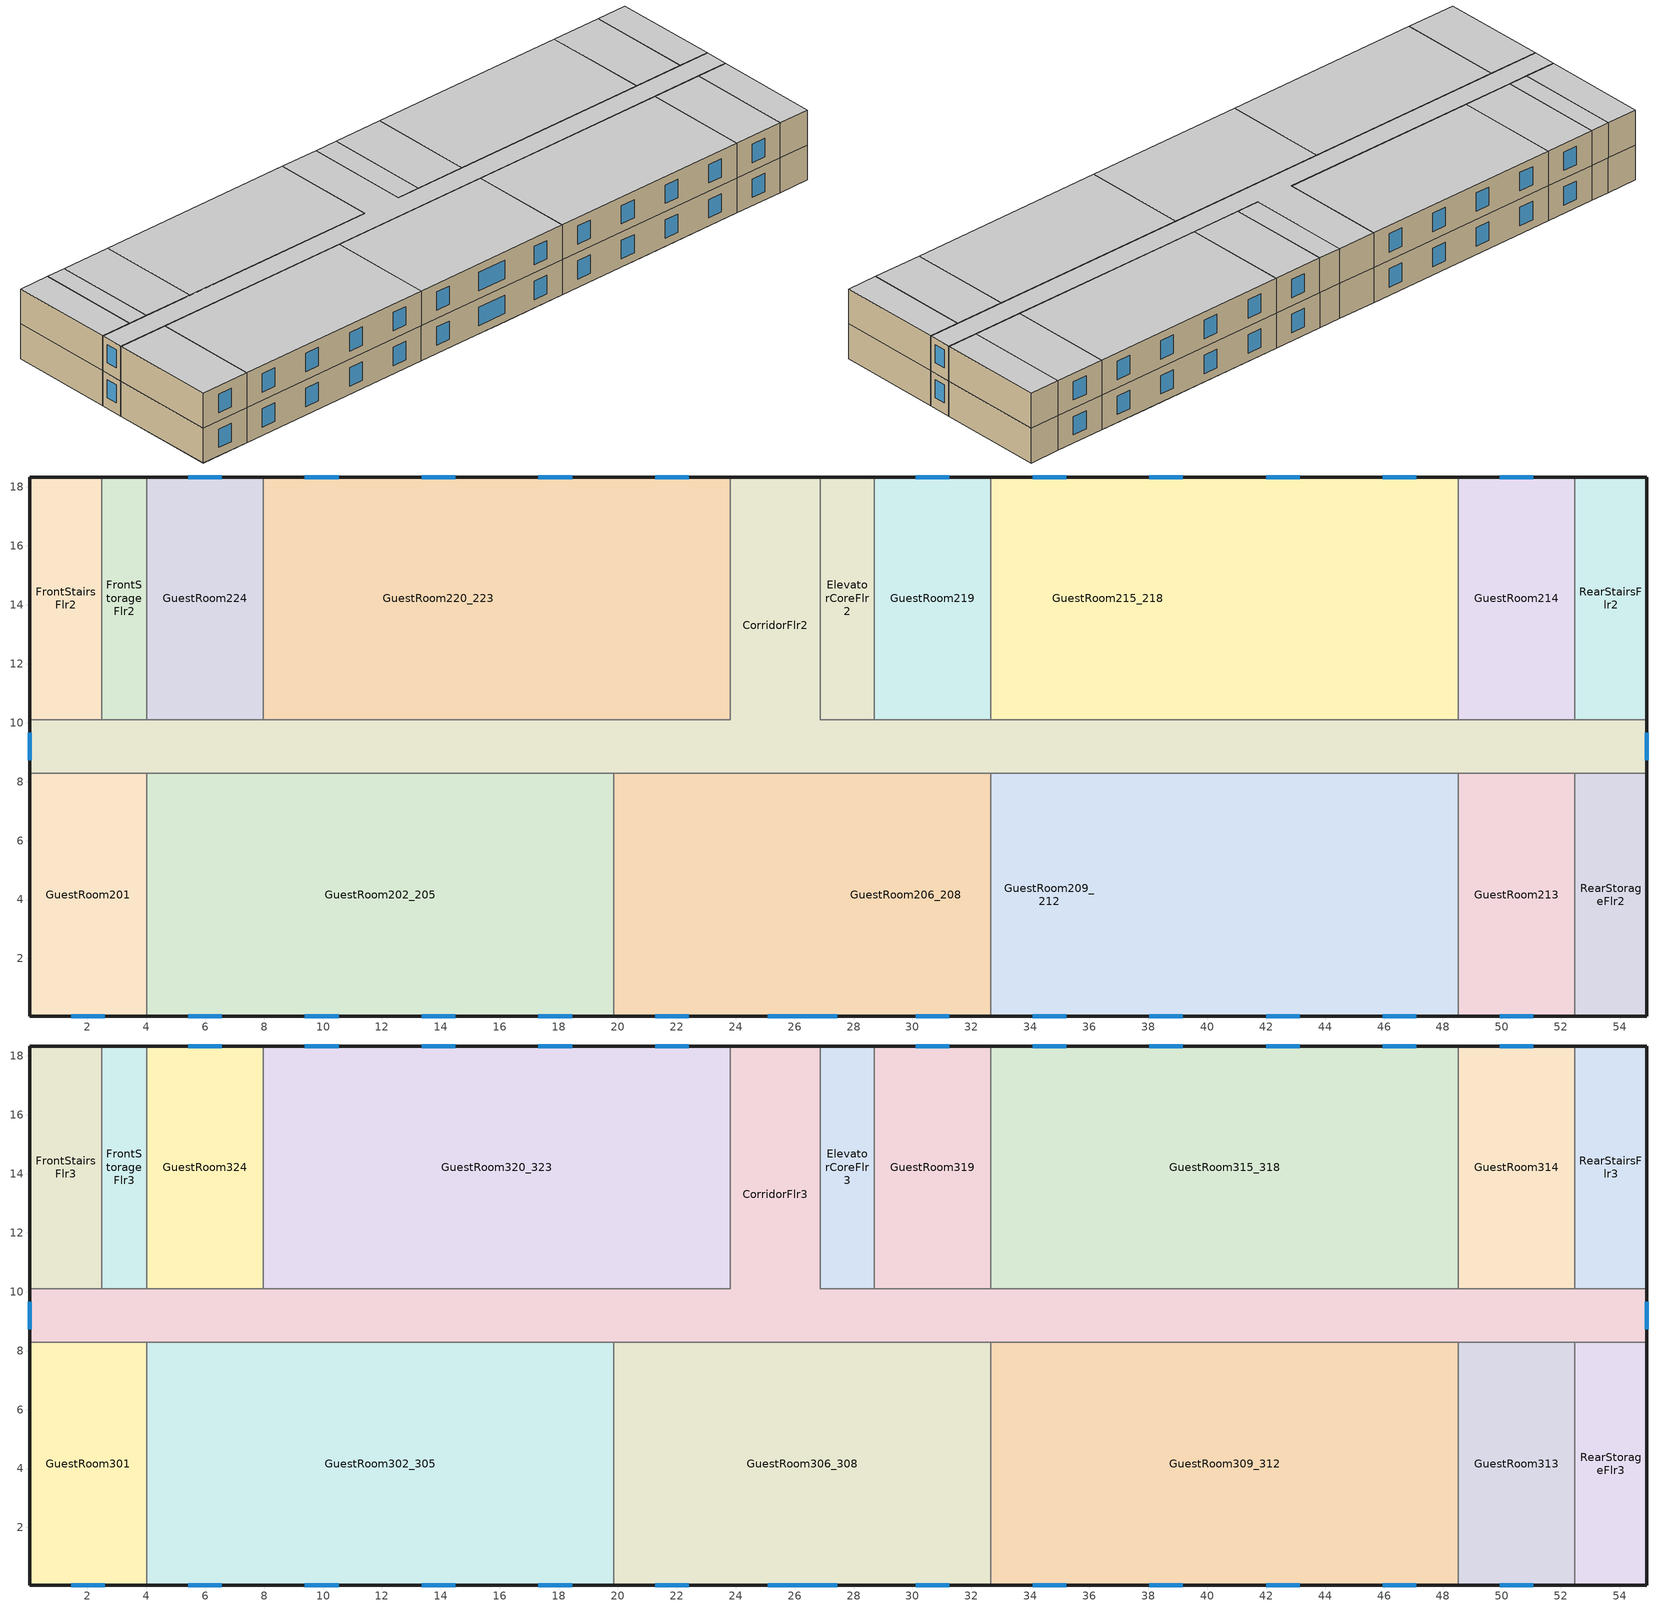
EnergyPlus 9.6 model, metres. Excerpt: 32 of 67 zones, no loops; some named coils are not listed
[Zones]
RearStairsFlr2
 floor to RearStairsFlr1 (int_slab_floor): 54.91,10.11 52.47,10.11 52.47,18.34 54.91,18.34 z3.35
 wall outside (res_ext_wall): 54.91,10.11 54.91,18.34 52.47,18.34 z3.35:6.1
 wall to GuestRoom214 (int_wall): 52.47,18.34 52.47,10.11 z3.35:6.1
 wall to CorridorFlr2 (int_wall): 52.47,10.11 54.91,10.11 z3.35:6.1
CorridorFlr2
 floor to CorridorFlr1 (int_slab_floor): 54.91,8.28 0.05,8.28 0.05,10.11 23.82,10.11 23.82,18.34 26.87,18.34 26.87,10.11 54.91,10.11 z3.35
 wall outside (res_ext_wall): 54.91,8.28 54.91,10.11 / 26.87,18.34 23.82,18.34 / 0.05,10.11 0.05,8.28 z3.35:6.1
 wall to GuestRoom214 (int_wall): 52.47,10.11 48.51,10.11 z3.35:6.1
 wall to GuestRoom215_218 (int_wall): 48.51,10.11 32.66,10.11 z3.35:6.1
 wall to GuestRoom219 (int_wall): 32.66,10.11 28.7,10.11 z3.35:6.1
 wall to ElevatorCoreFlr2 (int_wall): 28.7,10.11 26.87,10.11 26.87,18.34 z3.35:6.1
 wall to GuestRoom220_223 (int_wall): 23.82,18.34 23.82,10.11 7.97,10.11 z3.35:6.1
 wall to GuestRoom224 (int_wall): 7.97,10.11 4.01,10.11 z3.35:6.1
 wall to FrontStorageFlr2 (int_wall): 4.01,10.11 2.49,10.11 z3.35:6.1
 wall to FrontStairsFlr2 (int_wall): 2.49,10.11 0.05,10.11 z3.35:6.1
 wall to GuestRoom201 (int_wall): 0.05,8.28 4.01,8.28 z3.35:6.1
 wall to GuestRoom202_205 (int_wall): 4.01,8.28 19.86,8.28 z3.35:6.1
 wall to GuestRoom206_208 (int_wall): 19.86,8.28 32.66,8.28 z3.35:6.1
 wall to GuestRoom209_212 (int_wall): 32.66,8.28 48.51,8.28 z3.35:6.1
 wall to GuestRoom213 (int_wall): 48.51,8.28 52.47,8.28 z3.35:6.1
 wall to RearStorageFlr2 (int_wall): 52.47,8.28 54.91,8.28 z3.35:6.1
 window (Window_U_0.42_SHGC_0.40): 54.91,8.73 54.91,9.66 / 0.05,9.66 0.05,8.73 z4.19:5.61
GuestRoom206_208
 floor to CorridorFlr1 (int_slab_floor): 26.87,0.05 23.82,0.05 23.82,8.28 26.87,8.28 z3.35
 floor to RestroomFlr1 (int_slab_floor): 23.82,0.05 19.86,0.05 19.86,8.28 23.82,8.28 z3.35
 floor to MeetingRoomFlr1 (int_slab_floor): 32.66,0.05 26.87,0.05 26.87,8.28 32.66,8.28 z3.35
 wall outside (res_ext_wall): 19.86,0.05 32.66,0.05 z3.35:6.1
 wall to GuestRoom202_205 (int_wall): 19.86,8.28 19.86,0.05 z3.35:6.1
 wall to GuestRoom209_212 (int_wall): 32.66,0.05 32.66,8.28 z3.35:6.1
 window (Window_U_0.42_SHGC_0.40): 21.27,0.05 22.41,0.05 / 25.08,0.05 27.44,0.05 / 30.11,0.05 31.25,0.05 z4:5.45
RearStorageFlr2
 floor to RearStorageFlr1 (int_slab_floor): 54.91,0.05 52.47,0.05 52.47,8.28 54.91,8.28 z3.35
 wall outside (res_ext_wall): 52.47,0.05 54.91,0.05 54.91,8.28 z3.35:6.1
 wall to GuestRoom213 (int_wall): 52.47,8.28 52.47,0.05 z3.35:6.1
GuestRoom201
 floor to FrontLoungeFlr1 (int_slab_floor): 4.01,0.05 0.05,0.05 0.05,8.28 4.01,8.28 z3.35
 wall outside (res_ext_wall): 0.05,8.28 0.05,0.05 4.01,0.05 z3.35:6.1
 wall to GuestRoom202_205 (int_wall): 4.01,0.05 4.01,8.28 z3.35:6.1
 window (Window_U_0.42_SHGC_0.40): 1.46,0.05 2.6,0.05 z4:5.45
GuestRoom202_205
 floor to FrontLoungeFlr1 (int_slab_floor): 19.86,0.05 4.01,0.05 4.01,8.28 19.86,8.28 z3.35
 wall outside (res_ext_wall): 4.01,0.05 19.86,0.05 z3.35:6.1
 window (Window_U_0.42_SHGC_0.40): 5.42,0.05 6.56,0.05 / 9.39,0.05 10.52,0.05 / 13.35,0.05 14.49,0.05 / 17.31,0.05 18.45,0.05 z4:5.45
GuestRoom209_212
 floor to MeetingRoomFlr1 (int_slab_floor): 36.62,0.05 32.66,0.05 32.66,8.28 36.62,8.28 z3.35
 floor to MechanicalRoomFlr1 (int_slab_floor): 40.59,0.05 36.62,0.05 36.62,8.28 40.59,8.28 z3.35
 floor to GuestRoom101 (int_slab_floor): 44.55,0.05 40.59,0.05 40.59,8.28 44.55,8.28 z3.35
 floor to GuestRoom102 (int_slab_floor): 48.51,0.05 44.55,0.05 44.55,8.28 48.51,8.28 z3.35
 wall outside (res_ext_wall): 32.66,0.05 48.51,0.05 z3.35:6.1
 wall to GuestRoom213 (int_wall): 48.51,0.05 48.51,8.28 z3.35:6.1
 window (Window_U_0.42_SHGC_0.40): 34.07,0.05 35.21,0.05 / 38.04,0.05 39.18,0.05 / 42,0.05 43.14,0.05 / 45.96,0.05 47.1,0.05 z4:5.45
GuestRoom213
 floor to GuestRoom103 (int_slab_floor): 52.47,0.05 48.51,0.05 48.51,8.28 52.47,8.28 z3.35
 wall outside (res_ext_wall): 48.51,0.05 52.47,0.05 z3.35:6.1
 window (Window_U_0.42_SHGC_0.40): 49.92,0.05 51.06,0.05 z4:5.45
GuestRoom214
 floor to GuestRoom104 (int_slab_floor): 52.47,10.11 48.51,10.11 48.51,18.34 52.47,18.34 z3.35
 wall outside (res_ext_wall): 52.47,18.34 48.51,18.34 z3.35:6.1
 wall to GuestRoom215_218 (int_wall): 48.51,18.34 48.51,10.11 z3.35:6.1
 window (Window_U_0.42_SHGC_0.40): 51.06,18.34 49.92,18.34 z4:5.45
GuestRoom215_218
 floor to GuestRoom105 (int_slab_floor): 48.51,10.11 44.55,10.11 44.55,18.34 48.51,18.34 z3.35
 floor to EmployeeLoungeFlr1 (int_slab_floor): 44.55,10.11 40.59,10.11 40.59,18.34 44.55,18.34 z3.35
 floor to LaundryRoomFlr1 (int_slab_floor): 40.59,10.11 32.66,10.11 32.66,18.34 40.59,18.34 z3.35
 wall outside (res_ext_wall): 48.51,18.34 32.66,18.34 z3.35:6.1
 wall to GuestRoom219 (int_wall): 32.66,18.34 32.66,10.11 z3.35:6.1
 window (Window_U_0.42_SHGC_0.40): 47.1,18.34 45.96,18.34 / 43.14,18.34 42,18.34 / 39.18,18.34 38.04,18.34 / 35.21,18.34 34.07,18.34 z4:5.45
GuestRoom219
 floor to LaundryRoomFlr1 (int_slab_floor): 32.66,10.11 28.7,10.11 28.7,18.34 32.66,18.34 z3.35
 wall outside (res_ext_wall): 32.66,18.34 28.7,18.34 z3.35:6.1
 wall to ElevatorCoreFlr2 (int_wall): 28.7,18.34 28.7,10.11 z3.35:6.1
 window (Window_U_0.42_SHGC_0.40): 31.25,18.34 30.11,18.34 z4:5.45
ElevatorCoreFlr2
 floor to ElevatorCoreFlr1 (int_slab_floor): 28.7,10.11 26.87,10.11 26.87,18.34 28.7,18.34 z3.35
 wall outside (res_ext_wall): 28.7,18.34 26.87,18.34 z3.35:6.1
GuestRoom220_223
 floor to ExerciseCenterFlr1 (int_slab_floor): 23.82,10.11 19.86,10.11 19.86,18.34 23.82,18.34 z3.35
 floor to FrontOfficeFlr1 (int_slab_floor): 19.86,10.11 7.97,10.11 7.97,18.34 19.86,18.34 z3.35
 wall outside (res_ext_wall): 23.82,18.34 7.97,18.34 z3.35:6.1
 wall to GuestRoom224 (int_wall): 7.97,18.34 7.97,10.11 z3.35:6.1
 window (Window_U_0.42_SHGC_0.40): 22.41,18.34 21.27,18.34 / 18.45,18.34 17.31,18.34 / 14.49,18.34 13.35,18.34 / 10.52,18.34 9.39,18.34 z4:5.45
GuestRoom224
 floor to FrontOfficeFlr1 (int_slab_floor): 7.97,10.11 4.01,10.11 4.01,18.34 7.97,18.34 z3.35
 wall outside (res_ext_wall): 7.97,18.34 4.01,18.34 z3.35:6.1
 wall to FrontStorageFlr2 (int_wall): 4.01,18.34 4.01,10.11 z3.35:6.1
 window (Window_U_0.42_SHGC_0.40): 6.56,18.34 5.42,18.34 z4:5.45
FrontStairsFlr2
 floor to FrontStairsFlr1 (int_slab_floor): 2.49,10.11 0.05,10.11 0.05,18.34 2.49,18.34 z3.35
 wall outside (res_ext_wall): 2.49,18.34 0.05,18.34 0.05,10.11 z3.35:6.1
 wall to FrontStorageFlr2 (int_wall): 2.49,10.11 2.49,18.34 z3.35:6.1
FrontStorageFlr2
 floor to FrontStorageFlr1 (int_slab_floor): 4.01,10.11 2.49,10.11 2.49,18.34 4.01,18.34 z3.35
 wall outside (res_ext_wall): 4.01,18.34 2.49,18.34 z3.35:6.1
RearStairsFlr3
 floor to RearStairsFlr2 (int_slab_floor): 54.91,10.11 52.47,10.11 52.47,18.34 54.91,18.34 z6.1
 wall outside (res_ext_wall): 54.91,10.11 54.91,18.34 52.47,18.34 z6.1:8.84
 wall to GuestRoom314 (int_wall): 52.47,18.34 52.47,10.11 z6.1:8.84
 wall to CorridorFlr3 (int_wall): 52.47,10.11 54.91,10.11 z6.1:8.84
 ceiling to RearStairsFlr4 (int_slab_ceiling): 52.47,10.11 54.91,10.11 54.91,18.34 52.47,18.34 z8.84
CorridorFlr3
 floor to CorridorFlr2 (int_slab_floor): 54.91,8.28 0.05,8.28 0.05,10.11 23.82,10.11 23.82,18.34 26.87,18.34 26.87,10.11 54.91,10.11 z6.1
 wall outside (res_ext_wall): 54.91,8.28 54.91,10.11 / 26.87,18.34 23.82,18.34 / 0.05,10.11 0.05,8.28 z6.1:8.84
 wall to GuestRoom314 (int_wall): 52.47,10.11 48.51,10.11 z6.1:8.84
 wall to GuestRoom315_318 (int_wall): 48.51,10.11 32.66,10.11 z6.1:8.84
 wall to GuestRoom319 (int_wall): 32.66,10.11 28.7,10.11 z6.1:8.84
 wall to ElevatorCoreFlr3 (int_wall): 28.7,10.11 26.87,10.11 26.87,18.34 z6.1:8.84
 wall to GuestRoom320_323 (int_wall): 23.82,18.34 23.82,10.11 7.97,10.11 z6.1:8.84
 wall to GuestRoom324 (int_wall): 7.97,10.11 4.01,10.11 z6.1:8.84
 wall to FrontStorageFlr3 (int_wall): 4.01,10.11 2.49,10.11 z6.1:8.84
 wall to FrontStairsFlr3 (int_wall): 2.49,10.11 0.05,10.11 z6.1:8.84
 wall to GuestRoom301 (int_wall): 0.05,8.28 4.01,8.28 z6.1:8.84
 wall to GuestRoom302_305 (int_wall): 4.01,8.28 19.86,8.28 z6.1:8.84
 wall to GuestRoom306_308 (int_wall): 19.86,8.28 32.66,8.28 z6.1:8.84
 wall to GuestRoom309_312 (int_wall): 32.66,8.28 48.51,8.28 z6.1:8.84
 wall to GuestRoom313 (int_wall): 48.51,8.28 52.47,8.28 z6.1:8.84
 wall to RearStorageFlr3 (int_wall): 52.47,8.28 54.91,8.28 z6.1:8.84
 window (Window_U_0.42_SHGC_0.40): 54.91,8.73 54.91,9.66 / 0.05,9.66 0.05,8.73 z6.94:8.36
 ceiling to CorridorFlr4 (int_slab_ceiling): 0.05,8.28 54.91,8.28 54.91,10.11 26.87,10.11 26.87,18.34 23.82,18.34 23.82,10.11 0.05,10.11 z8.84
RearStorageFlr3
 floor to RearStorageFlr2 (int_slab_floor): 54.91,0.05 52.47,0.05 52.47,8.28 54.91,8.28 z6.1
 wall outside (res_ext_wall): 52.47,0.05 54.91,0.05 54.91,8.28 z6.1:8.84
 wall to GuestRoom313 (int_wall): 52.47,8.28 52.47,0.05 z6.1:8.84
 ceiling to RearStorageFlr4 (int_slab_ceiling): 52.47,0.05 54.91,0.05 54.91,8.28 52.47,8.28 z8.84
GuestRoom301
 floor to GuestRoom201 (int_slab_floor): 4.01,0.05 0.05,0.05 0.05,8.28 4.01,8.28 z6.1
 wall outside (res_ext_wall): 0.05,8.28 0.05,0.05 4.01,0.05 z6.1:8.84
 wall to GuestRoom302_305 (int_wall): 4.01,0.05 4.01,8.28 z6.1:8.84
 window (Window_U_0.42_SHGC_0.40): 1.46,0.05 2.6,0.05 z6.75:8.19
 ceiling to GuestRoom401 (int_slab_ceiling): 0.05,0.05 4.01,0.05 4.01,8.28 0.05,8.28 z8.84
GuestRoom302_305
 floor to GuestRoom202_205 (int_slab_floor): 19.86,0.05 4.01,0.05 4.01,8.28 19.86,8.28 z6.1
 wall outside (res_ext_wall): 4.01,0.05 19.86,0.05 z6.1:8.84
 wall to GuestRoom306_308 (int_wall): 19.86,0.05 19.86,8.28 z6.1:8.84
 window (Window_U_0.42_SHGC_0.40): 5.42,0.05 6.56,0.05 / 9.39,0.05 10.52,0.05 / 13.35,0.05 14.49,0.05 / 17.31,0.05 18.45,0.05 z6.75:8.19
 ceiling to GuestRoom402_405 (int_slab_ceiling): 4.01,0.05 19.86,0.05 19.86,8.28 4.01,8.28 z8.84
GuestRoom306_308
 floor to GuestRoom206_208 (int_slab_floor): 32.66,0.05 19.86,0.05 19.86,8.28 32.66,8.28 z6.1
 wall outside (res_ext_wall): 19.86,0.05 32.66,0.05 z6.1:8.84
 wall to GuestRoom309_312 (int_wall): 32.66,0.05 32.66,8.28 z6.1:8.84
 window (Window_U_0.42_SHGC_0.40): 21.27,0.05 22.41,0.05 / 25.08,0.05 27.44,0.05 / 30.11,0.05 31.25,0.05 z6.75:8.19
 ceiling to GuestRoom406_408 (int_slab_ceiling): 19.86,0.05 32.66,0.05 32.66,8.28 19.86,8.28 z8.84
GuestRoom309_312
 floor to GuestRoom209_212 (int_slab_floor): 48.51,0.05 32.66,0.05 32.66,8.28 48.51,8.28 z6.1
 wall outside (res_ext_wall): 32.66,0.05 48.51,0.05 z6.1:8.84
 wall to GuestRoom313 (int_wall): 48.51,0.05 48.51,8.28 z6.1:8.84
 window (Window_U_0.42_SHGC_0.40): 34.07,0.05 35.21,0.05 / 38.04,0.05 39.18,0.05 / 42,0.05 43.14,0.05 / 45.96,0.05 47.1,0.05 z6.75:8.19
 ceiling to GuestRoom409_412 (int_slab_ceiling): 32.66,0.05 48.51,0.05 48.51,8.28 32.66,8.28 z8.84
GuestRoom313
 floor to GuestRoom213 (int_slab_floor): 52.47,0.05 48.51,0.05 48.51,8.28 52.47,8.28 z6.1
 wall outside (res_ext_wall): 48.51,0.05 52.47,0.05 z6.1:8.84
 window (Window_U_0.42_SHGC_0.40): 49.92,0.05 51.06,0.05 z6.75:8.19
 ceiling to GuestRoom413 (int_slab_ceiling): 48.51,0.05 52.47,0.05 52.47,8.28 48.51,8.28 z8.84
GuestRoom314
 floor to GuestRoom214 (int_slab_floor): 52.47,10.11 48.51,10.11 48.51,18.34 52.47,18.34 z6.1
 wall outside (res_ext_wall): 52.47,18.34 48.51,18.34 z6.1:8.84
 wall to GuestRoom315_318 (int_wall): 48.51,18.34 48.51,10.11 z6.1:8.84
 window (Window_U_0.42_SHGC_0.40): 51.06,18.34 49.92,18.34 z6.75:8.19
 ceiling to GuestRoom414 (int_slab_ceiling): 48.51,10.11 52.47,10.11 52.47,18.34 48.51,18.34 z8.84
GuestRoom315_318
 floor to GuestRoom215_218 (int_slab_floor): 48.51,10.11 32.66,10.11 32.66,18.34 48.51,18.34 z6.1
 wall outside (res_ext_wall): 48.51,18.34 32.66,18.34 z6.1:8.84
 wall to GuestRoom319 (int_wall): 32.66,18.34 32.66,10.11 z6.1:8.84
 window (Window_U_0.42_SHGC_0.40): 47.1,18.34 45.96,18.34 / 43.14,18.34 42,18.34 / 39.18,18.34 38.04,18.34 / 35.21,18.34 34.07,18.34 z6.75:8.19
 ceiling to GuestRoom415_418 (int_slab_ceiling): 32.66,10.11 48.51,10.11 48.51,18.34 32.66,18.34 z8.84
ElevatorCoreFlr3
 floor to ElevatorCoreFlr2 (int_slab_floor): 28.7,10.11 26.87,10.11 26.87,18.34 28.7,18.34 z6.1
 wall outside (res_ext_wall): 28.7,18.34 26.87,18.34 z6.1:8.84
 wall to GuestRoom319 (int_wall): 28.7,10.11 28.7,18.34 z6.1:8.84
 ceiling to ElevatorCoreFlr4 (int_slab_ceiling): 26.87,10.11 28.7,10.11 28.7,18.34 26.87,18.34 z8.84
GuestRoom319
 floor to GuestRoom219 (int_slab_floor): 32.66,10.11 28.7,10.11 28.7,18.34 32.66,18.34 z6.1
 wall outside (res_ext_wall): 32.66,18.34 28.7,18.34 z6.1:8.84
 window (Window_U_0.42_SHGC_0.40): 31.25,18.34 30.11,18.34 z6.75:8.19
 ceiling to GuestRoom419 (int_slab_ceiling): 28.7,10.11 32.66,10.11 32.66,18.34 28.7,18.34 z8.84
GuestRoom320_323
 floor to GuestRoom220_223 (int_slab_floor): 23.82,10.11 7.97,10.11 7.97,18.34 23.82,18.34 z6.1
 wall outside (res_ext_wall): 23.82,18.34 7.97,18.34 z6.1:8.84
 wall to GuestRoom324 (int_wall): 7.97,18.34 7.97,10.11 z6.1:8.84
 window (Window_U_0.42_SHGC_0.40): 22.41,18.34 21.27,18.34 / 18.45,18.34 17.31,18.34 / 14.49,18.34 13.35,18.34 / 10.52,18.34 9.39,18.34 z6.75:8.19
 ceiling to GuestRoom420_423 (int_slab_ceiling): 7.97,10.11 23.82,10.11 23.82,18.34 7.97,18.34 z8.84
GuestRoom324
 floor to GuestRoom224 (int_slab_floor): 7.97,10.11 4.01,10.11 4.01,18.34 7.97,18.34 z6.1
 wall outside (res_ext_wall): 7.97,18.34 4.01,18.34 z6.1:8.84
 wall to FrontStorageFlr3 (int_wall): 4.01,18.34 4.01,10.11 z6.1:8.84
 window (Window_U_0.42_SHGC_0.40): 6.56,18.34 5.42,18.34 z6.75:8.19
 ceiling to GuestRoom424 (int_slab_ceiling): 4.01,10.11 7.97,10.11 7.97,18.34 4.01,18.34 z8.84
FrontStorageFlr3
 floor to FrontStorageFlr2 (int_slab_floor): 4.01,10.11 2.49,10.11 2.49,18.34 4.01,18.34 z6.1
 wall outside (res_ext_wall): 4.01,18.34 2.49,18.34 z6.1:8.84
 wall to FrontStairsFlr3 (int_wall): 2.49,18.34 2.49,10.11 z6.1:8.84
 ceiling to FrontStorageFlr4 (int_slab_ceiling): 2.49,10.11 4.01,10.11 4.01,18.34 2.49,18.34 z8.84
FrontStairsFlr3
 floor to FrontStairsFlr2 (int_slab_floor): 2.49,10.11 0.05,10.11 0.05,18.34 2.49,18.34 z6.1
 wall outside (res_ext_wall): 2.49,18.34 0.05,18.34 0.05,10.11 z6.1:8.84
 ceiling to FrontStairsFlr4 (int_slab_ceiling): 0.05,10.11 2.49,10.11 2.49,18.34 0.05,18.34 z8.84
[Building]
Small Hotel: North Axis {deg}=180; Terrain=Suburbs; Loads Convergence Tolerance Value {W}=0.04; Temperature Convergence Tolerance Value {deltaC}=0.4; Solar Distribution=FullExterior; Maximum Number of Warmup Days=25; Minimum Number of Warmup Days=6
[Site:Location]
Denver-Aurora-Buckley.AFB_CO_USA WMO=724695: Latitude {deg}=39.72; Longitude {deg}=-104.75; Time Zone {hr}=-7; Elevation {m}=1726
[SizingPeriod:DesignDay] Day of Month=21; Dry-Bulb Temperature Range Modifier Type=DefaultMultipliers; Humidity Condition Type=Wetbulb; Barometric Pressure {Pa}=82237; Rain Indicator=No; Snow Indicator=No; Daylight Saving Time Indicator=No
Name | Month | Day Type | Maximum Dry-Bulb Temperature {C} | Daily Dry-Bulb Temperature Range {deltaC} | Wetbulb or DewPoint at Maximum Dry-Bulb {C} | Wind Speed {m/s} | Wind Direction {deg} | Solar Model Indicator | Sky Clearness | ASHRAE Clear Sky Optical Depth for Beam Irradiance (taub) | ASHRAE Clear Sky Optical Depth for Diffuse Irradiance (taud)
Denver-Aurora-Buckley.AFB_CO_USA Ann Htg 99.6% Condns DB | 12 | WinterDesignDay | -17.9 | 0 | -17.9 | 2.5 | 180 | ASHRAEClearSky | 0
Denver-Aurora-Buckley.AFB_CO_USA Ann Clg .4% Condns DB=>MWB | 7 | SummerDesignDay | 33.9 | 14.8 | 15 | 3.6 | 30 | ASHRAETau |  | 0.423 | 2.02
[Site:GroundTemperature:BuildingSurface]
20.29, 20.26, 20.31, 20.33, 20.45, 20.61, 20.73, 20.78, 20.78, 20.65, 20.5, 20.36
[Site:WaterMainsTemperature]
Calculation Method=Correlation; Annual Average Outdoor Air Temperature {C}=9.95; Maximum Difference In Monthly Average Outdoor Air Temperatures {deltaC}=23.7
[Material:NoMass] Thermal Absorptance=0.9; Solar Absorptance=0.7
Name | Roughness | Thermal Resistance {m2-K/W} | Visible Absorptance
CP02 CARPET PAD | VeryRough | 0.21648 | 0.8
Res_Exterior_Wall_Insulation | MediumSmooth | 2.81828 | 0.7
[Construction]
int_wall: G01 13mm gypsum board, G01 13mm gypsum board
int_slab_floor: 100mm Normalweight concrete floor, CP02 CARPET PAD
int_slab_ceiling: CP02 CARPET PAD, 100mm Normalweight concrete floor
res_ext_wall: F07 25mm stucco, G01 16mm gypsum board, Res_Exterior_Wall_Insulation, G01 16mm gypsum board
Window_U_0.42_SHGC_0.40: LoE TINT 6MM, AIR 6MM, CLEAR 6MM
[Material]
Name | Roughness | Thickness {m} | Conductivity {W/m-K} | Density {kg/m3} | Specific Heat {J/kg-K} | Thermal Absorptance | Solar Absorptance | Visible Absorptance
F07 25mm stucco | Smooth | 0.0254 | 0.72 | 1856 | 840 | 0.9 | 0.7 | 0.7
G01 13mm gypsum board | Smooth | 0.0127 | 0.16 | 800 | 1090 | 0.9 | 0.7 | 0.5
G01 16mm gypsum board | MediumSmooth | 0.0159 | 0.16 | 800 | 1090
100mm Normalweight concrete floor | MediumRough | 0.1016 | 2.31 | 2322 | 832
[WindowMaterial:Glazing] Optical Data Type=SpectralAverage; Infrared Transmittance at Normal Incidence=0
Name | Thickness {m} | Solar Transmittance at Normal Incidence | Front Side Solar Reflectance at Normal Incidence | Back Side Solar Reflectance at Normal Incidence | Visible Transmittance at Normal Incidence | Front Side Visible Reflectance at Normal Incidence | Back Side Visible Reflectance at Normal Incidence | Front Side Infrared Hemispherical Emissivity | Back Side Infrared Hemispherical Emissivity | Conductivity {W/m-K}
CLEAR 6MM | 0.006 | 0.775 | 0.071 | 0.071 | 0.881 | 0.08 | 0.08 | 0.84 | 0.84 | 0.9
LoE TINT 6MM | .006 | .36 | .093 | .2 | .5 | .035 | .054 | .84 | .1 | .9
[WindowMaterial:Gas]
AIR 6MM: Gas Type=Air; Thickness {m}=0.0063
[Zone] Type=1; Multiplier=1
RearStairsFlr2; CorridorFlr2; RearStorageFlr2; GuestRoom201; GuestRoom202_205; GuestRoom206_208; GuestRoom209_212; GuestRoom213; GuestRoom214; GuestRoom215_218; ElevatorCoreFlr2; GuestRoom219; GuestRoom220_223; GuestRoom224; FrontStorageFlr2; FrontStairsFlr2; RearStairsFlr3; CorridorFlr3; RearStorageFlr3; GuestRoom301; GuestRoom302_305; GuestRoom306_308; GuestRoom309_312; GuestRoom313; GuestRoom314; GuestRoom315_318; ElevatorCoreFlr3; GuestRoom319; GuestRoom320_323; GuestRoom324; FrontStorageFlr3; FrontStairsFlr3
[People] Number of People Calculation Method=People; Fraction Radiant=0.3; Sensible Heat Fraction=autocalculate; Activity Level Schedule=Activity_Sch; Mean Radiant Temperature Calculation Type=ZoneAveraged
Name | Zone or ZoneList | Number of People Schedule | Number of People
CorridorFlr2_People | CorridorFlr2 | AlwaysOff | 0
CorridorFlr3_People | CorridorFlr3 | AlwaysOff | 0
ElevatorCoreFlr2_People | ElevatorCoreFlr2 | AlwaysOff | 0
ElevatorCoreFlr3_People | ElevatorCoreFlr3 | AlwaysOff | 0
FrontStairsFlr2_People | FrontStairsFlr2 | AlwaysOff | 0
FrontStairsFlr3_People | FrontStairsFlr3 | AlwaysOff | 0
FrontStorageFlr2_People | FrontStorageFlr2 | AlwaysOff | 0
FrontStorageFlr3_People | FrontStorageFlr3 | AlwaysOff | 0
GuestRoom201_People | GuestRoom201 | AlwaysOff | 1.5
GuestRoom202_205_People | GuestRoom202_205 | GuestRoom_Occ_Sch | 6
GuestRoom206_208_People | GuestRoom206_208 | GuestRoom_Occ_Sch | 4.5
GuestRoom209_212_People | GuestRoom209_212 | GuestRoom_Occ_Sch | 6
GuestRoom213_People | GuestRoom213 | GuestRoom_Occ_Sch | 1.5
GuestRoom214_People | GuestRoom214 | GuestRoom_Occ_Sch | 1.5
GuestRoom215_218_People | GuestRoom215_218 | AlwaysOff | 6
GuestRoom219_People | GuestRoom219 | GuestRoom_Occ_Sch | 1.5
GuestRoom220_223_People | GuestRoom220_223 | GuestRoom_Occ_Sch | 6
GuestRoom224_People | GuestRoom224 | GuestRoom_Occ_Sch | 1.5
GuestRoom301_People | GuestRoom301 | AlwaysOff | 1.5
GuestRoom302_305_People | GuestRoom302_305 | AlwaysOff | 6
GuestRoom306_308_People | GuestRoom306_308 | AlwaysOff | 4.5
GuestRoom309_312_People | GuestRoom309_312 | GuestRoom_Occ_Sch | 6
GuestRoom313_People | GuestRoom313 | AlwaysOff | 1.5
GuestRoom314_People | GuestRoom314 | GuestRoom_Occ_Sch | 1.5
GuestRoom315_318_People | GuestRoom315_318 | GuestRoom_Occ_Sch | 6
GuestRoom319_People | GuestRoom319 | AlwaysOff | 1.5
GuestRoom320_323_People | GuestRoom320_323 | GuestRoom_Occ_Sch | 6
GuestRoom324_People | GuestRoom324 | AlwaysOff | 1.5
RearStairsFlr2_People | RearStairsFlr2 | AlwaysOff | 0
RearStairsFlr3_People | RearStairsFlr3 | AlwaysOff | 0
RearStorageFlr2_People | RearStorageFlr2 | AlwaysOff | 0
RearStorageFlr3_People | RearStorageFlr3 | AlwaysOff | 0
[Lights] Design Level Calculation Method=Watts/Area; Lighting Level {W}=0; Return Air Fraction=0; Fraction Radiant=0.7; Fraction Visible=0.2; Fraction Replaceable=1
Name | Zone or ZoneList | Schedule | Watts per Zone Floor Area {W/m2}
CorridorFlr2_Lights | CorridorFlr2 | BLDG_LIGHT_CORRIDOR_SCH | 8.52502
CorridorFlr3_Lights | CorridorFlr3 | BLDG_LIGHT_CORRIDOR_SCH | 8.52502
ElevatorCoreFlr2_Lights | ElevatorCoreFlr2 | AlwaysOff | 0
ElevatorCoreFlr3_Lights | ElevatorCoreFlr3 | AlwaysOff | 0
FrontStairsFlr2_Lights | FrontStairsFlr2 | BLDG_LIGHT_STAIR_SCH | 6.24307
FrontStairsFlr3_Lights | FrontStairsFlr3 | BLDG_LIGHT_STAIR_SCH | 6.24307
FrontStorageFlr2_Lights | FrontStorageFlr2 | BLDG_LIGHT_STORAGE_SCH | 4.9514
FrontStorageFlr3_Lights | FrontStorageFlr3 | BLDG_LIGHT_STORAGE_SCH | 4.9514
GuestRoom201_Lights | GuestRoom201 | AlwaysOff | 8.28821
GuestRoom202_205_Lights | GuestRoom202_205 | BLDG_LIGHT_GUESTROOM_SCH | 8.28821
GuestRoom206_208_Lights | GuestRoom206_208 | BLDG_LIGHT_GUESTROOM_SCH | 8.28821
GuestRoom209_212_Lights | GuestRoom209_212 | BLDG_LIGHT_GUESTROOM_SCH | 8.28821
GuestRoom213_Lights | GuestRoom213 | BLDG_LIGHT_GUESTROOM_SCH | 8.28821
GuestRoom214_Lights | GuestRoom214 | BLDG_LIGHT_GUESTROOM_SCH | 8.28821
GuestRoom215_218_Lights | GuestRoom215_218 | AlwaysOff | 8.28821
GuestRoom219_Lights | GuestRoom219 | BLDG_LIGHT_GUESTROOM_SCH | 8.28821
GuestRoom220_223_Lights | GuestRoom220_223 | BLDG_LIGHT_GUESTROOM_SCH | 8.28821
GuestRoom224_Lights | GuestRoom224 | BLDG_LIGHT_GUESTROOM_SCH | 8.28821
GuestRoom301_Lights | GuestRoom301 | AlwaysOff | 8.28821
GuestRoom302_305_Lights | GuestRoom302_305 | AlwaysOff | 8.28821
GuestRoom306_308_Lights | GuestRoom306_308 | AlwaysOff | 8.28821
GuestRoom309_312_Lights | GuestRoom309_312 | BLDG_LIGHT_GUESTROOM_SCH | 8.28821
GuestRoom313_Lights | GuestRoom313 | AlwaysOff | 8.28821
GuestRoom314_Lights | GuestRoom314 | BLDG_LIGHT_GUESTROOM_SCH | 8.28821
GuestRoom315_318_Lights | GuestRoom315_318 | BLDG_LIGHT_GUESTROOM_SCH | 8.28821
GuestRoom319_Lights | GuestRoom319 | AlwaysOff | 8.28821
GuestRoom320_323_Lights | GuestRoom320_323 | BLDG_LIGHT_GUESTROOM_SCH | 8.28821
GuestRoom324_Lights | GuestRoom324 | AlwaysOff | 8.28821
RearStairsFlr2_Lights | RearStairsFlr2 | BLDG_LIGHT_STAIR_SCH | 6.24307
RearStairsFlr3_Lights | RearStairsFlr3 | BLDG_LIGHT_STAIR_SCH | 6.24307
RearStorageFlr2_Lights | RearStorageFlr2 | BLDG_LIGHT_STORAGE_SCH | 4.9514
RearStorageFlr3_Lights | RearStorageFlr3 | BLDG_LIGHT_STORAGE_SCH | 4.9514
[ElectricEquipment] Fraction Latent=0; Fraction Radiant=0.5; Fraction Lost=0
Name | Zone or ZoneList | Schedule | Design Level Calculation Method | Design Level {W} | Watts per Zone Floor Area {W/m2}
CorridorFlr2_PlugLoad | CorridorFlr2 | AlwaysOff | EquipmentLevel | 0
CorridorFlr3_PlugLoad | CorridorFlr3 | AlwaysOff | EquipmentLevel | 0
ElevatorCoreFlr2_PlugLoad | ElevatorCoreFlr2 | AlwaysOff | EquipmentLevel | 0
ElevatorCoreFlr3_PlugLoad | ElevatorCoreFlr3 | AlwaysOff | EquipmentLevel | 0
FrontStairsFlr2_PlugLoad | FrontStairsFlr2 | AlwaysOff | EquipmentLevel | 0
FrontStairsFlr3_PlugLoad | FrontStairsFlr3 | AlwaysOff | EquipmentLevel | 0
FrontStorageFlr2_PlugLoad | FrontStorageFlr2 | AlwaysOff | EquipmentLevel | 0
FrontStorageFlr3_PlugLoad | FrontStorageFlr3 | AlwaysOff | EquipmentLevel | 0
GuestRoom201_PlugLoad | GuestRoom201 | AlwaysOff | Watts/Area |  | 11.8935
GuestRoom202_205_PlugLoad | GuestRoom202_205 | Guestroom_Eqp_Sch_Adva | Watts/Area |  | 11.8935
GuestRoom206_208_PlugLoad | GuestRoom206_208 | Guestroom_Eqp_Sch_Adva | Watts/Area |  | 11.8935
GuestRoom209_212_PlugLoad | GuestRoom209_212 | Guestroom_Eqp_Sch_Adva | Watts/Area |  | 11.8935
GuestRoom213_PlugLoad | GuestRoom213 | Guestroom_Eqp_Sch_Adva | Watts/Area |  | 11.8935
GuestRoom214_PlugLoad | GuestRoom214 | Guestroom_Eqp_Sch_Adva | Watts/Area |  | 11.8935
GuestRoom215_218_PlugLoad | GuestRoom215_218 | AlwaysOff | Watts/Area |  | 11.8935
GuestRoom219_PlugLoad | GuestRoom219 | Guestroom_Eqp_Sch_Adva | Watts/Area |  | 11.8935
GuestRoom220_223_PlugLoad | GuestRoom220_223 | Guestroom_Eqp_Sch_Adva | Watts/Area |  | 11.8935
GuestRoom224_PlugLoad | GuestRoom224 | Guestroom_Eqp_Sch_Adva | Watts/Area |  | 11.8935
GuestRoom301_PlugLoad | GuestRoom301 | AlwaysOff | Watts/Area |  | 11.8935
GuestRoom302_305_PlugLoad | GuestRoom302_305 | AlwaysOff | Watts/Area |  | 11.8935
GuestRoom306_308_PlugLoad | GuestRoom306_308 | AlwaysOff | Watts/Area |  | 11.8935
GuestRoom309_312_PlugLoad | GuestRoom309_312 | Guestroom_Eqp_Sch_Adva | Watts/Area |  | 11.8935
GuestRoom313_PlugLoad | GuestRoom313 | AlwaysOff | Watts/Area |  | 11.8935
GuestRoom314_PlugLoad | GuestRoom314 | Guestroom_Eqp_Sch_Adva | Watts/Area |  | 11.8935
GuestRoom315_318_PlugLoad | GuestRoom315_318 | Guestroom_Eqp_Sch_Adva | Watts/Area |  | 11.8935
GuestRoom319_PlugLoad | GuestRoom319 | AlwaysOff | Watts/Area |  | 11.8935
GuestRoom320_323_PlugLoad | GuestRoom320_323 | Guestroom_Eqp_Sch_Adva | Watts/Area |  | 11.8935
GuestRoom324_PlugLoad | GuestRoom324 | AlwaysOff | Watts/Area |  | 11.8935
RearStairsFlr2_PlugLoad | RearStairsFlr2 | AlwaysOff | EquipmentLevel | 0
RearStairsFlr3_PlugLoad | RearStairsFlr3 | AlwaysOff | EquipmentLevel | 0
RearStorageFlr2_PlugLoad | RearStorageFlr2 | AlwaysOff | EquipmentLevel | 0
RearStorageFlr3_PlugLoad | RearStorageFlr3 | AlwaysOff | EquipmentLevel | 0
[ZoneInfiltration:DesignFlowRate] Design Flow Rate Calculation Method=Flow/ExteriorArea; Design Flow Rate {m3/s}=0; Flow per Exterior Surface Area {m3/s-m2}=0.00056896; Constant Term Coefficient=0; Temperature Term Coefficient=0; Velocity Term Coefficient=0.224; Velocity Squared Term Coefficient=0
Name | Zone or ZoneList | Schedule
CorridorFlr2_Infiltration | CorridorFlr2 | AlwaysOn
CorridorFlr3_Infiltration | CorridorFlr3 | AlwaysOn
ElevatorCoreFlr2_Infiltration | ElevatorCoreFlr2 | AlwaysOn
ElevatorCoreFlr3_Infiltration | ElevatorCoreFlr3 | AlwaysOn
FrontStairsFlr2_Infiltration | FrontStairsFlr2 | AlwaysOn
FrontStairsFlr3_Infiltration | FrontStairsFlr3 | AlwaysOn
FrontStorageFlr2_Infiltration | FrontStorageFlr2 | AlwaysOn
FrontStorageFlr3_Infiltration | FrontStorageFlr3 | AlwaysOn
GuestRoom201_Infiltration | GuestRoom201 | GuestRoom_Infil_Sch
GuestRoom202_205_Infiltration | GuestRoom202_205 | GuestRoom_Infil_Sch
GuestRoom206_208_Infiltration | GuestRoom206_208 | GuestRoom_Infil_Sch
GuestRoom209_212_Infiltration | GuestRoom209_212 | GuestRoom_Infil_Sch
GuestRoom213_Infiltration | GuestRoom213 | GuestRoom_Infil_Sch
GuestRoom214_Infiltration | GuestRoom214 | GuestRoom_Infil_Sch
GuestRoom215_218_Infiltration | GuestRoom215_218 | GuestRoom_Infil_Sch
GuestRoom219_Infiltration | GuestRoom219 | GuestRoom_Infil_Sch
GuestRoom220_223_Infiltration | GuestRoom220_223 | GuestRoom_Infil_Sch
GuestRoom224_Infiltration | GuestRoom224 | GuestRoom_Infil_Sch
GuestRoom301_Infiltration | GuestRoom301 | GuestRoom_Infil_Sch
GuestRoom302_305_Infiltration | GuestRoom302_305 | GuestRoom_Infil_Sch
GuestRoom306_308_Infiltration | GuestRoom306_308 | GuestRoom_Infil_Sch
GuestRoom309_312_Infiltration | GuestRoom309_312 | GuestRoom_Infil_Sch
GuestRoom313_Infiltration | GuestRoom313 | GuestRoom_Infil_Sch
GuestRoom314_Infiltration | GuestRoom314 | GuestRoom_Infil_Sch
GuestRoom315_318_Infiltration | GuestRoom315_318 | GuestRoom_Infil_Sch
GuestRoom319_Infiltration | GuestRoom319 | GuestRoom_Infil_Sch
GuestRoom320_323_Infiltration | GuestRoom320_323 | GuestRoom_Infil_Sch
GuestRoom324_Infiltration | GuestRoom324 | GuestRoom_Infil_Sch
RearStairsFlr2_Infiltration | RearStairsFlr2 | AlwaysOn
RearStairsFlr3_Infiltration | RearStairsFlr3 | AlwaysOn
RearStorageFlr2_Infiltration | RearStorageFlr2 | AlwaysOn
RearStorageFlr3_Infiltration | RearStorageFlr3 | AlwaysOn
[Exterior:Lights]
Exterior_Lights: Schedule=Exterior_Lgt_ALWAYS_ON; Design Level {W}=2819.7; Control Option=AstronomicalClock
[Sizing:Zone] Zone Cooling Design Supply Air Temperature Input Method=SupplyAirTemperature; Zone Cooling Design Supply Air Temperature {C}=14; Zone Heating Design Supply Air Temperature Input Method=SupplyAirTemperature; Zone Heating Design Supply Air Temperature {C}=50; Zone Cooling Design Supply Air Humidity Ratio {kgWater/kgDryAir}=0.008; Zone Heating Design Supply Air Humidity Ratio {kgWater/kgDryAir}=0.008; Cooling Design Air Flow Method=DesignDay; Cooling Design Air Flow Rate {m3/s}=0; Cooling Minimum Air Flow Fraction=0; Heating Design Air Flow Method=DesignDay; Heating Design Air Flow Rate {m3/s}=0; Heating Maximum Air Flow Fraction=0; Account for Dedicated Outdoor Air System=No; Dedicated Outdoor Air System Control Strategy=NeutralSupplyAir; Dedicated Outdoor Air Low Setpoint Temperature for Design {C}=autosize; Dedicated Outdoor Air High Setpoint Temperature for Design {C}=autosize
Name | Design Specification Outdoor Air Object
RearStairsFlr2 | SZ DSOA RearStairsFlr2
CorridorFlr2 | SZ DSOA CorridorFlr2
GuestRoom201 | SZ DSOA GuestRoom201
GuestRoom202_205 | SZ DSOA GuestRoom202_205
GuestRoom206_208 | SZ DSOA GuestRoom206_208
GuestRoom209_212 | SZ DSOA GuestRoom209_212
GuestRoom213 | SZ DSOA GuestRoom213
GuestRoom214 | SZ DSOA GuestRoom214
GuestRoom215_218 | SZ DSOA GuestRoom215_218
GuestRoom219 | SZ DSOA GuestRoom219
GuestRoom220_223 | SZ DSOA GuestRoom220_223
GuestRoom224 | SZ DSOA GuestRoom224
FrontStairsFlr2 | SZ DSOA FrontStairsFlr2
RearStairsFlr3 | SZ DSOA RearStairsFlr3
CorridorFlr3 | SZ DSOA CorridorFlr3
GuestRoom301 | SZ DSOA GuestRoom301
GuestRoom302_305 | SZ DSOA GuestRoom302_305
GuestRoom306_308 | SZ DSOA GuestRoom306_308
GuestRoom309_312 | SZ DSOA GuestRoom309_312
GuestRoom313 | SZ DSOA GuestRoom313
GuestRoom314 | SZ DSOA GuestRoom314
GuestRoom315_318 | SZ DSOA GuestRoom315_318
GuestRoom319 | SZ DSOA GuestRoom319
GuestRoom320_323 | SZ DSOA GuestRoom320_323
GuestRoom324 | SZ DSOA GuestRoom324
FrontStairsFlr3 | SZ DSOA FrontStairsFlr3
[DesignSpecification:OutdoorAir] Outdoor Air Method=Flow/Area; Outdoor Air Flow per Person {m3/s-person}=0; Outdoor Air Flow per Zone {m3/s}=0
Name | Outdoor Air Flow per Zone Floor Area {m3/s-m2}
SZ DSOA RearStairsFlr2; SZ DSOA CorridorFlr2; SZ DSOA FrontStairsFlr2; SZ DSOA RearStairsFlr3; SZ DSOA CorridorFlr3; SZ DSOA FrontStairsFlr3 | 0.000304682
SZ DSOA GuestRoom201; SZ DSOA GuestRoom202_205; SZ DSOA GuestRoom209_212; SZ DSOA GuestRoom213; SZ DSOA GuestRoom214; SZ DSOA GuestRoom215_218; SZ DSOA GuestRoom219; SZ DSOA GuestRoom220_223; SZ DSOA GuestRoom224; SZ DSOA GuestRoom301; SZ DSOA GuestRoom302_305; SZ DSOA GuestRoom309_312; SZ DSOA GuestRoom313; SZ DSOA GuestRoom314; SZ DSOA GuestRoom315_318; SZ DSOA GuestRoom319; SZ DSOA GuestRoom320_323; SZ DSOA GuestRoom324 | 0.000413173
SZ DSOA GuestRoom206_208; SZ DSOA GuestRoom306_308 | 0.000405419
[ZoneControl:Thermostat]
Name | Zone or ZoneList | Control Type Schedule | Control 1
201 Thermostat | GuestRoom201 | COMPACT HVAC-ALWAYS 4 | VacGuestRoom Thermostat Dual SP Control
202_205 Thermostat | GuestRoom202_205 | COMPACT HVAC-ALWAYS 4 | N Adva VentCtrl OccGuestRoom Thermostat Dual SP Control
206_208 Thermostat | GuestRoom206_208 | COMPACT HVAC-ALWAYS 4 | N Adva VentCtrl OccGuestRoom Thermostat Dual SP Control
209_212 Thermostat | GuestRoom209_212 | COMPACT HVAC-ALWAYS 4 | N Adva VentCtrl OccGuestRoom Thermostat Dual SP Control
213 Thermostat | GuestRoom213 | COMPACT HVAC-ALWAYS 4 | N Adva VentCtrl OccGuestRoom Thermostat Dual SP Control
214 Thermostat | GuestRoom214 | COMPACT HVAC-ALWAYS 4 | S Adva VentCtrl OccGuestRoom Thermostat Dual SP Control
215_218 Thermostat | GuestRoom215_218 | COMPACT HVAC-ALWAYS 4 | VacGuestRoom Thermostat Dual SP Control
219 Thermostat | GuestRoom219 | COMPACT HVAC-ALWAYS 4 | S Adva VentCtrl OccGuestRoom Thermostat Dual SP Control
220_223 Thermostat | GuestRoom220_223 | COMPACT HVAC-ALWAYS 4 | S Adva VentCtrl OccGuestRoom Thermostat Dual SP Control
224 Thermostat | GuestRoom224 | COMPACT HVAC-ALWAYS 4 | S Adva VentCtrl OccGuestRoom Thermostat Dual SP Control
301 Thermostat | GuestRoom301 | COMPACT HVAC-ALWAYS 4 | VacGuestRoom Thermostat Dual SP Control
302_305 Thermostat | GuestRoom302_305 | COMPACT HVAC-ALWAYS 4 | VacGuestRoom Thermostat Dual SP Control
306_308 Thermostat | GuestRoom306_308 | COMPACT HVAC-ALWAYS 4 | VacGuestRoom Thermostat Dual SP Control
309_312 Thermostat | GuestRoom309_312 | COMPACT HVAC-ALWAYS 4 | N Adva VentCtrl OccGuestRoom Thermostat Dual SP Control
313 Thermostat | GuestRoom313 | COMPACT HVAC-ALWAYS 4 | VacGuestRoom Thermostat Dual SP Control
314 Thermostat | GuestRoom314 | COMPACT HVAC-ALWAYS 4 | S Adva VentCtrl OccGuestRoom Thermostat Dual SP Control
315_318 Thermostat | GuestRoom315_318 | COMPACT HVAC-ALWAYS 4 | S Adva VentCtrl OccGuestRoom Thermostat Dual SP Control
319 Thermostat | GuestRoom319 | COMPACT HVAC-ALWAYS 4 | VacGuestRoom Thermostat Dual SP Control
320_323 Thermostat | GuestRoom320_323 | COMPACT HVAC-ALWAYS 4 | S Adva VentCtrl OccGuestRoom Thermostat Dual SP Control
324 Thermostat | GuestRoom324 | COMPACT HVAC-ALWAYS 4 | VacGuestRoom Thermostat Dual SP Control
RearStairsFlr2 Thermostat | RearStairsFlr2 | COMPACT HVAC-ALWAYS 1 | SemiHeated_HtgSP
FrontStairsFlr2 Thermostat | FrontStairsFlr2 | COMPACT HVAC-ALWAYS 1 | SemiHeated_HtgSP
RearStairsFlr3 Thermostat | RearStairsFlr3 | COMPACT HVAC-ALWAYS 1 | SemiHeated_HtgSP
FrontStairsFlr3 Thermostat | FrontStairsFlr3 | COMPACT HVAC-ALWAYS 1 | SemiHeated_HtgSP
CorridorFlr2 Thermostat | CorridorFlr2 | COMPACT HVAC-ALWAYS 4 | CommonArea Thermostat Dual SP Control
CorridorFlr3 Thermostat | CorridorFlr3 | COMPACT HVAC-ALWAYS 4 | CommonArea Thermostat Dual SP Control
[ThermostatSetpoint:SingleHeating]
SemiHeated_HtgSP: Setpoint Temperature Schedule=SemiHeated_HtgSP_Sch
[ThermostatSetpoint:DualSetpoint]
Name | Heating Setpoint Temperature Schedule | Cooling Setpoint Temperature Schedule
S Adva VentCtrl OccGuestRoom Thermostat Dual SP Control; N Adva VentCtrl OccGuestRoom Thermostat Dual SP Control | Adva_VentCtrl_OccGuestRoom_HtgSP_Sch | Adva_VentCtrl_OccGuestRoom_ClgSP_Sch
CommonArea Thermostat Dual SP Control | CommonArea_HtgSP_Sch | CommonArea_ClgSP_Sch
VacGuestRoom Thermostat Dual SP Control | VacGuestRoom_HtgSP_Sch | VacGuestRoom_ClgSP_Sch
[ZoneHVAC:UnitHeater]
FrontStairsFlr4 UnitHeater: Availability Schedule=AlwaysOn; Supply Air Fan=FrontStairsFlr4UnitHeaterFan; Maximum Supply Air Flow Rate {m3/s}=autosize; Heating Coil=FrontStairsFlr4UnitHeaterHeatingCoil; Supply Air Fan Operation During No Heating=Yes; Heating Convergence Tolerance=0.001
[Zone equipment]
GuestRoom201: 201 PTAC
GuestRoom202_205: 202_205 PTAC
GuestRoom206_208: 206_208 PTAC
GuestRoom209_212: 209_212 PTAC
GuestRoom213: 213 PTAC
GuestRoom214: 214 PTAC
GuestRoom215_218: 215_218 PTAC
GuestRoom219: 219 PTAC
GuestRoom220_223: 220_223 PTAC
GuestRoom224: 224 PTAC
GuestRoom301: 301 PTAC
GuestRoom302_305: 302_305 PTAC
GuestRoom306_308: 306_308 PTAC
GuestRoom309_312: 309_312 PTAC
GuestRoom313: 313 PTAC
GuestRoom314: 314 PTAC
GuestRoom315_318: 315_318 PTAC
GuestRoom319: 319 PTAC
GuestRoom320_323: 320_323 PTAC
GuestRoom324: 324 PTAC
CorridorFlr2: CorridorFlr2 PTAC
CorridorFlr3: CorridorFlr3 PTAC
RearStairsFlr2: RearStairsFlr2 UnitHeater
FrontStairsFlr2: FrontStairsFlr2 UnitHeater
RearStairsFlr3: RearStairsFlr3 UnitHeater
FrontStairsFlr3: FrontStairsFlr3 UnitHeater
[Fan:OnOff] Availability Schedule=AlwaysOn; Fan Total Efficiency=0.52; Pressure Rise {Pa}=331.17; Motor Efficiency=0.8; Motor In Airstream Fraction=1
Name | Maximum Flow Rate {m3/s}
101 PTAC Supply Fan; 102 PTAC Supply Fan; 103 PTAC Supply Fan; 104 PTAC Supply Fan; 105 PTAC Supply Fan; 201 PTAC Supply Fan; 213 PTAC Supply Fan; 214 PTAC Supply Fan; 219 PTAC Supply Fan; 224 PTAC Supply Fan; 301 PTAC Supply Fan; 313 PTAC Supply Fan; 314 PTAC Supply Fan; 319 PTAC Supply Fan; 324 PTAC Supply Fan; 401 PTAC Supply Fan; 413 PTAC Supply Fan; 414 PTAC Supply Fan; 419 PTAC Supply Fan; 424 PTAC Supply Fan; CorridorFlr1 PTAC Supply Fan; CorridorFlr2 PTAC Supply Fan; CorridorFlr3 PTAC Supply Fan; CorridorFlr4 PTAC Supply Fan | 0.13
202_205 PTAC Supply Fan; 209_212 PTAC Supply Fan; 215_218 PTAC Supply Fan; 220_223 PTAC Supply Fan; 302_305 PTAC Supply Fan; 309_312 PTAC Supply Fan; 315_318 PTAC Supply Fan; 320_323 PTAC Supply Fan; 402_405 PTAC Supply Fan; 409_412 PTAC Supply Fan; 415_418 PTAC Supply Fan; 420_423 PTAC Supply Fan | 0.52
206_208 PTAC Supply Fan; 306_308 PTAC Supply Fan; 406_408 PTAC Supply Fan | 0.39
[Fan:ConstantVolume] Availability Schedule=AlwaysOn; Fan Total Efficiency=0.536; Pressure Rise {Pa}=49.8; Maximum Flow Rate {m3/s}=autosize; Motor Efficiency=0.825; Motor In Airstream Fraction=1
MechRmUnitHeaterFan; RearStairsFlr1UnitHeaterFan; FrontStairsFlr1UnitHeaterFan; RearStairsFlr2UnitHeaterFan; FrontStairsFlr2UnitHeaterFan; RearStairsFlr3UnitHeaterFan; FrontStairsFlr3UnitHeaterFan; RearStairsFlr4UnitHeaterFan; FrontStairsFlr4UnitHeaterFan
[EnergyManagementSystem:Sensor] Output:Variable or Output:Meter=Zone Ventilation Standard Density Volume Flow Rate
Name | Output:Variable or Output:Meter Index Key
GuestRoom315_318_Sliding_Door_Ventilation_Sensor | GuestRoom315_318
GuestRoom309_312_Sliding_Door_Ventilation_Sensor | GuestRoom309_312
[ZoneVentilation:WindandStackOpenArea] Opening Area {m2}=0.0021; Opening Area Fraction Schedule=Sliding_Doors_Ventilation_Availability_SCH; Opening Effectiveness=autocalculate; Height Difference {m}=5.7909; Discharge Coefficient for Opening=autocalculate; Minimum Indoor Temperature {C}=18.89; Maximum Indoor Temperature {C}=25.56; Delta Temperature {deltaC}=-100; Minimum Outdoor Temperature {C}=15.56; Maximum Outdoor Temperature {C}=26.67; Maximum Wind Speed {m/s}=40
Name | Zone | Effective Angle {deg}
GUESTROOM202_205 Sliding Door Ventilation | GUESTROOM202_205 | 0
GUESTROOM206_208 Sliding Door Ventilation | GUESTROOM206_208 | 0
GUESTROOM209_212 Sliding Door Ventilation | GUESTROOM209_212 | 0
GUESTROOM213 Sliding Door Ventilation | GUESTROOM213 | 0
GUESTROOM309_312 Sliding Door Ventilation | GUESTROOM309_312 | 0
GUESTROOM214 Sliding Door Ventilation | GUESTROOM214 | 180
GUESTROOM219 Sliding Door Ventilation | GUESTROOM219 | 180
GUESTROOM220_223 Sliding Door Ventilation | GUESTROOM220_223 | 180
GUESTROOM224 Sliding Door Ventilation | GUESTROOM224 | 180
GUESTROOM314 Sliding Door Ventilation | GUESTROOM314 | 180
GUESTROOM315_318 Sliding Door Ventilation | GUESTROOM315_318 | 180
GUESTROOM320_323 Sliding Door Ventilation | GUESTROOM320_323 | 180
[Schedule:Compact]
Exterior_Lgt_ALWAYS_ON; AlwaysOn; COMPACT HVAC-ALWAYS 1: Through: 12/31, For: AllDays, Until: 24:00, 1
AlwaysOff: Through: 12/31, For: AllDays, Until: 24:00, 0
COMPACT HVAC-ALWAYS 4: Through: 12/31, For: AllDays, Until: 24:00, 4
GuestRoom_Occ_Sch: Through: 12/31, For: Weekdays, Until: 06:00, 1, Until: 07:00, 0.77, Until: 09:00, 0.43, Until: 15:00, 0.2, Until: 16:00, 0.31, Until: 19:00, 0.54, Until: 21:00, 0.77, Until: 22:00, 0.89, Until: 24:00, 1, For: Saturday Sunday Holidays, Until: 06:00, 1, Until: 07:00, 0.77, Until: 09:00, 0.53, Until: 17:00, 0.3, Until: 18:00, 0.53, Until: 19:00, 0.54, Until: 21:00, 0.65, Until: 24:00, 0.77, For: WinterDesignDay, Until: 24:00, 0, For: SummerDesignDay CustomDay1 CustomDay2, Until: 24:00, 1
BLDG_LIGHT_CORRIDOR_SCH: Through: 12/31, For: AllDays, Until: 24:00, 0.65
BLDG_LIGHT_GUESTROOM_SCH: Through: 12/31, For: Weekdays, Until: 1:00, 0.11, Until: 2:00, 0.09, Until: 5:00, 0.06, Until: 6:00, 0.11, Until: 7:00, 0.35, Until: 8:00, 0.45, Until: 10:00, 0.35, Until: 16:00, 0.05, Until: 17:00, 0.064, Until: 18:00, 0.07, Until: 19:00, 0.54, Until: 20:00, 0.71, Until: 21:00, 0.8, Until: 22:00, 0.71, Until: 23:00, 0.54, Until: 24:00, 0.26, For: Saturday Sunday Holidays, Until: 2:00, 0.13, Until: 6:00, 0.06, Until: 8:00, 0.33, Until: 9:00, 0.45, Until: 10:00, 0.186667, Until: 11:00, 0.062121, Until: 17:00, 0.05, Until: 18:00, 0.0825, Until: 19:00, 0.68, Until: 22:00, 0.8, Until: 23:00, 0.68, Until: 24:00, 0.33, For: WinterDesignDay, Until: 24:00, 0, For: SummerDesignDay CustomDay1 CustomDay2, Until: 24:00, 1
BLDG_LIGHT_STAIR_SCH: Through: 12/31, For: AllDays, Until: 24:00, 0.55
BLDG_LIGHT_STORAGE_SCH: Through: 12/31, For: Weekdays, Until: 7:00, 0.05418, Until: 8:00, 0.10836, Until: 18:00, 0.21672, Until: 22:00, 0.10836, Until: 24:00, 0.05418, For: Saturday Sunday Holidays, Until: 7:00, 0.05418, Until: 8:00, 0.10836, Until: 18:00, 0.21672, Until: 22:00, 0.10836, Until: 24:00, 0.05418, For: WinterDesignDay, Until: 24:00, 0, For: SummerDesignDay CustomDay1 CustomDay2, Until: 24:00, 1
GuestRoom_Eqp_Sch_Adva: Through: 12/31, For: Weekdays, Until: 06:00, 0.09, Until: 07:00, 0.62, Until: 08:00, 0.9, Until: 10:00, 0.43, Until: 16:00, 0.12, Until: 17:00, 0.19, Until: 19:00, 0.48, Until: 20:00, 0.46, Until: 21:00, 0.62, Until: 22:00, 0.69, Until: 23:00, 0.34, Until: 24:00, 0.09, For: Saturday Sunday Holidays, Until: 06:00, 0.09, Until: 07:00, 0.3, Until: 08:00, 0.62, Until: 09:00, 0.9, Until: 10:00, 0.62, Until: 16:00, 0.13, Until: 17:00, 0.21, Until: 18:00, 0.4, Until: 19:00, 0.48, Until: 20:00, 0.46, Until: 21:00, 0.62, Until: 22:00, 0.69, Until: 23:00, 0.34, Until: 24:00, 0.09, For: WinterDesignDay, Until: 24:00, 0, For: SummerDesignDay CustomDay1 CustomDay2, Until: 24:00, 1
SemiHeated_HtgSP_Sch: Through: 12/31, For: AllDays, Until: 24:00, 7.2
Adva_VentCtrl_OccGuestRoom_HtgSP_Sch: Through: 12/31, For: SummerDesignDay WinterDesignDay, Until: 24:00, 21.111, For: AllOtherDays, Until: 8:00, 21.111, Until: 9:00, 18.889, Until: 11:00, 21.111, Until: 16:00, 18.889, Until: 18:00, 21.111, Until: 19:00, 18.889, Until: 24:00, 21.111
Adva_VentCtrl_OccGuestRoom_ClgSP_Sch: Through: 12/31, For: SummerDesignDay WinterDesignDay, Until: 24:00, 21.111, For: AllOtherDays, Until: 8:00, 21.111, Until: 9:00, 23.333, Until: 11:00, 21.111, Until: 16:00, 23.333, Until: 18:00, 21.111, Until: 19:00, 23.333, Until: 24:00, 21.111
VacGuestRoom_HtgSP_Sch: Through: 12/31, For: SummerDesignDay WinterDesignDay, Until: 24:00, 21.111, For: AllOtherDays, Until: 24:00, 15.556
VacGuestRoom_ClgSP_Sch: Through: 12/31, For: SummerDesignDay WinterDesignDay, Until: 24:00, 21.111, For: AllOtherDays, Until: 24:00, 26.667
CommonArea_HtgSP_Sch: Through: 12/31, For: AllDays, Until: 24:00, 21.111
CommonArea_ClgSP_Sch: Through: 12/31, For: AllDays, Until: 24:00, 23.889
GuestRoom_Infil_Sch: Through: 12/31, For: Weekdays Saturday Sunday Holidays, Until: 24:00, 0.25, For: WinterDesignDay, Until: 24:00, 0, For: SummerDesignDay CustomDay1 CustomDay2, Until: 24:00, 1
Activity_Sch: Through: 12/31, For: AllDays, Until: 24:00, 132
Sliding_Doors_Ventilation_Availability_SCH: Through: 12/31, For: WinterDesignDay SummerDesignDay, Until: 24:00, 0, For: Allotherdays, Until: 6:00, 0, Until: 9:00, 1, Until: 16:00, 0, Until: 22:00, 1, Until: 24:00, 0
